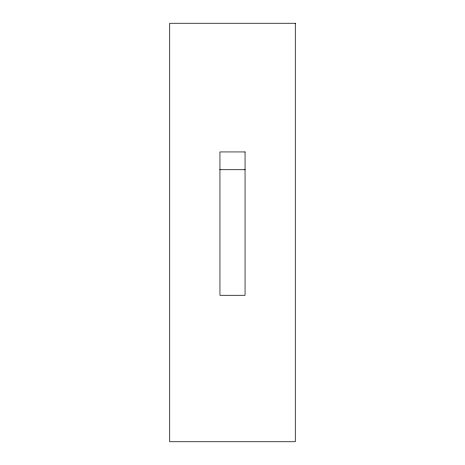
<?xml version="1.0" encoding="UTF-8"?>
<svg xmlns="http://www.w3.org/2000/svg" width="465" height="465" viewBox="0 0 465 465"><rect width="100%" height="100%" fill="white"/><g stroke="black" fill="none" stroke-linecap="round" stroke-linejoin="round"><path stroke-width="0.7" d="M219.945 169.725L245.055 169.725M295.275 23.25L169.725 23.25L169.725 441.75L295.275 441.75L295.275 23.25M245.055 151.939L219.945 151.939L219.945 295.275L245.055 295.275L245.055 151.939"/></g></svg>
